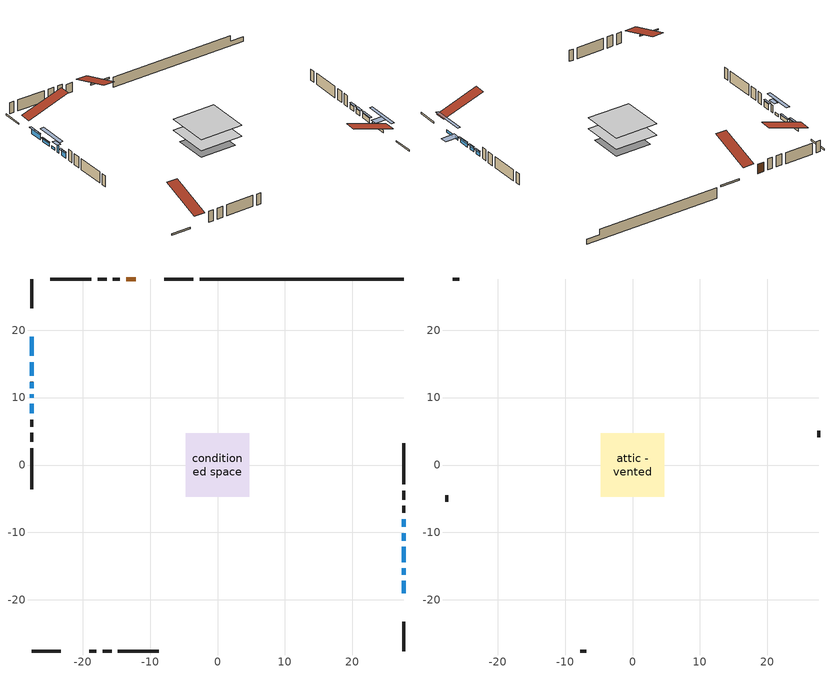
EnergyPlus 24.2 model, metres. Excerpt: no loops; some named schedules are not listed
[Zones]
conditioned space
 floor outside (Floor1 construction): -2.72,-2.72 -2.72,2.72 2.72,2.72 2.72,-2.72 z1.16
 floor outside (Floor2 construction): -0.6,-0.6 -0.6,0.6 0.6,0.6 0.6,-0.6 z1.16
 floor adiabatic (AdiabaticFloorConstruction): -4.69,-4.69 -4.69,4.69 4.69,4.69 4.69,-4.69 z1.16
 floor foundation (Slab1 construction): -3.94,-3.62 -3.94,3.62 3.94,3.62 3.94,-3.62 z-1.1
 wall outside (RimJoist1 construction): -3.58,27.59 -7.89,27.59 / -27.59,-27.59 -23.28,-27.59 / -27.59,27.59 -27.59,23.28 / 27.59,-27.59 27.59,-23.28 z1.16:1.46
 wall outside (AdiabaticWallConstruction 1): -12.15,27.59 -13.55,27.59 z1.16:3.19
 wall outside (AdiabaticWallConstruction): -27.59,19.01 -27.59,16.2 / -27.59,9.08 -27.59,7.67 z1.16:2.4; 27.59,-19.01 27.59,-17.18 / 27.59,-16.25 27.59,-15.34 / -27.59,12.31 -27.59,11.39 z1.16:1.72; -27.59,15.27 -27.59,13.24 z1.16:1.92; -27.59,10.47 -27.59,10.01 z1.16:2.84; 27.59,-14.41 27.59,-12.15 / 27.59,-11.22 27.59,-10.09 / 27.59,-9.16 27.59,-8.03 z1.16:2.15
 wall outside (Wall1 construction): -14.48,27.59 -15.52,27.59 / -19.01,-27.59 -17.96,-27.59 / -27.59,6.75 -27.59,5.7 / 27.59,-7.1 27.59,-6.05 z1.16:3.6
 wall outside (Wall2 construction): -16.45,27.59 -17.79,27.59 / -17.04,-27.59 -15.7,-27.59 / -27.59,4.77 -27.59,3.43 / 27.59,-5.13 27.59,-3.79 z1.16:3.6
 wall outside (Wall3 construction): -18.72,27.59 -24.8,27.59 / -14.77,-27.59 -8.69,-27.59 / -27.59,2.5 -27.59,-3.58 / 27.59,-2.86 27.59,3.22 z1.16:3.6
 wall foundation (FoundationWall1 construction): -2.65,27.59,-1.1 -2.65,27.59,1.16 24.56,27.59,1.16 24.56,27.59,-0.03 27.59,27.59,-0.03 27.59,27.59,-1.1
 window (WindowConstruction): -27.59,19.01 -27.59,16.2 z1.16:2.39
 window (WindowConstruction 6): 27.59,-19.01 27.59,-17.18 z1.16:1.72
 window (WindowConstruction 7): 27.59,-16.25 27.59,-15.34 z1.16:1.72
 window (WindowConstruction 8): -27.59,15.27 -27.59,13.24 z1.16:1.92
 window (WindowConstruction 9): -27.59,12.31 -27.59,11.39 z1.16:1.72
 window (WindowConstruction 5): -27.59,10.47 -27.59,10.01 z1.16:2.84
 window (WindowConstruction 1): -27.59,9.08 -27.59,7.67 z1.16:2.39
 window (WindowConstruction 2): 27.59,-14.41 27.59,-12.15 z1.16:2.15
 window (WindowConstruction 3): 27.59,-11.22 27.59,-10.09 z1.16:2.15
 window (WindowConstruction 4): 27.59,-9.16 27.59,-8.03 z1.16:2.15
 door (Door): -12.16,27.59 -13.55,27.59 z1.16:3.19
 ceiling adiabatic (AdiabaticFloorConstruction): 4.69,-4.69 4.69,4.69 -4.69,4.69 -4.69,-4.69 z1.16
attic - vented
 floor to conditioned space (Floor4 construction Reversed): -4.69,-4.69 -4.69,4.69 4.69,4.69 4.69,-4.69 z3.6
 wall outside (Wall4 construction): -25.73,27.59 -26.66,27.59 / -7.76,-27.59 -6.83,-27.59 / -27.59,-4.5 -27.59,-5.43 / 27.59,4.15 27.59,5.08 z1.16:3.6
 roof outside (Roof1 construction): -11.23,27.59,3.6 -11.23,18.44,6.65 -8.82,18.44,6.65 -8.82,27.59,3.6; -19.94,-27.59,3.6 -19.94,-18.44,6.65 -22.35,-18.44,6.65 -22.35,-27.59,3.6; -27.59,19.94,3.6 -18.44,19.94,6.65 -18.44,22.35,6.65 -27.59,22.35,3.6; 27.59,-19.94,3.6 18.44,-19.94,6.65 18.44,-22.35,6.65 27.59,-22.35,3.6
shading: -27.59,16 -27.59,19.21 -28,19.21 -28,16 z2.6; 27.59,-14.44 27.59,-21.75 28.2,-21.75 28.2,-14.44 z4.46; 27.59,-15.04 27.59,-16.55 30.64,-16.55 30.64,-15.04 z2.02; -27.59,13.09 -27.59,15.42 -27.89,15.42 -27.89,13.09 z2.07; -27.59,8.65 -27.59,15.05 -28.35,15.05 -28.35,8.65 z4.46; -27.59,9.4 -27.59,11.07 -28.35,11.07 -28.35,9.4 z3.45; -27.59,7.47 -27.59,9.28 -28,9.28 -28,7.47 z2.6; 27.59,-11.95 27.59,-14.61 28,-14.61 28,-11.95 z2.35; 27.59,-9.89 27.59,-11.42 28,-11.42 28,-9.89 z2.35; 27.59,-7.83 27.59,-9.36 28,-9.36 28,-7.83 z2.35
[Building]
Building 1: Terrain=Suburbs
[Site:Location]
Montreal Mirabel Intl AP_QC: Latitude {deg}=45.68; Longitude {deg}=-74.03; Time Zone {hr}=-5; Elevation {m}=82; Keep Site Location Information=Yes
[Site:GroundTemperature:Shallow]
0.642858, -1.75623, -1.94836, -0.80987, 3.76054, 8.30966, 12.2535, 14.7518, 14.9641, 12.9321, 9.08883, 4.67926
[Site:WaterMainsTemperature]
Calculation Method=Schedule; Temperature Schedule=mains temperature schedule
[Material] Roughness=Rough; Thermal Absorptance=0.9
Name | Thickness {m} | Conductivity {W/m-K} | Density {kg/m3} | Specific Heat {J/kg-K} | Solar Absorptance | Visible Absorptance
asphalt or fiberglass shingles | 0.00635 | 0.162714 | 1121.4 | 1465.45 | 0.4 | 0.4
ceiling loosefill ins | 0.254 | 0.0480833 | 16.02 | 1046.75 | 0.7 | 0.7
ceiling stud and cavity | 0.1397 | 0.0854927 | 65.682 | 1177.47 | 0.7 | 0.7
concrete 4.0 in. | 0.1016 | 1.803125 | 2242.8 | 837.4 | 0.7 | 0.7
concrete 8.0 in. | 0.2032 | 1.803125 | 2242.8 | 837.4 | 0.7 | 0.7
door material | 0.04445 | 0.188738 | 512.64 | 1214.23 | 0.7 | 0.7
exterior vertical ins | 0.0105009 | 0.029427 | 32.04 | 1214.23 | 0.7 | 0.7
floor covering | 0.0127 | 0.0433444 | 54.468 | 1339.84 | 0.6 | 0.6
floor rigid ins | 0.103632 | 0.029427 | 32.04 | 1214.23 | 0.7 | 0.7
floor rigid ins 1; wall rigid ins | 0.512978 | 0.029427 | 32.04 | 1214.23 | 0.7 | 0.7
floor stud and cavity | 0.1397 | 0.283149 | 92.3553 | 1139.71 | 0.7 | 0.7
floor stud and cavity 1 | 0.1397 | 0.245477 | 92.3553 | 1139.71 | 0.7 | 0.7
floor stud and cavity 2 | 0.1397 | 1.75129 | 37.0049 | 1207.88 | 0.7 | 0.7
furniture material conditioned space 1 | 0.1524 | 0.115458 | 640.8 | 1214.23 | 0.6 | 0.6
gypsum board | 0.0127 | 0.160291 | 801 | 837.4 | 0.6 | 0.6
gypsum board 1 | 0.0127 | 0.160291 | 801 | 837.4 | 0.7 | 0.7
osb sheathing 0.5 in. | 0.0127 | 0.115458 | 512.64 | 1214.23 | 0.7 | 0.7
osb sheathing 0.75 in. | 0.01905 | 0.115458 | 512.64 | 1214.23 | 0.7 | 0.7
osb sheathing 2.0 in. | 0.0508 | 0.115458 | 512.64 | 1214.23 | 0.7 | 0.7
rim joist stud and cavity | 0.0508 | 0.0342808 | 125.044 | 1163.47 | 0.6 | 0.6
wall stud and cavity | 0.1397 | 0.112219 | 139.0536 | 1170.24 | 0.7 | 0.7
wall stud and cavity 1 | 0.1397 | 0.107944 | 139.0536 | 1170.24 | 0.7 | 0.7
wall stud and cavity 2 | 0.1397 | 0.0990493 | 139.0536 | 1170.24 | 0.7 | 0.7
wall stud and cavity 3 | 0.0889 | 6.1454 | 50.32683 | 1063.81 | 0.6 | 0.6
wall stud and cavity 4 | 0.0889 | 0.380278 | 52.3479 | 1209.89 | 0.7 | 0.7
wall stud and cavity 5 | 0.0889 | 0.391764 | 83.0341 | 1211.67 | 0.7 | 0.7
wood siding | 0.0254 | 0.102417 | 544.68 | 1172.36 | 0.4 | 0.4
wood siding 1 | 0.00254 | 0.102417 | 544.68 | 1172.36 | 0.4 | 0.4
wood siding 2; wood siding 3; wood siding 4 | 0.0254 | 0.102417 | 544.68 | 1172.36 | 0.7 | 0.7
[WindowMaterial:SimpleGlazingSystem]
Name | U-Factor {W/m2-K} | Solar Heat Gain Coefficient
WindowMaterial | 1.720434 | 0.4
WindowMaterial 1 | 1.78403 | 0.38
WindowMaterial 2 | 1.63981 | 0.43
WindowMaterial 3 | 2.0543 | 0.32
WindowMaterial 4 | 1.975944 | 0.32
WindowMaterial 5 | 4.8615 | 0.56
WindowMaterial 6 | 4.43849 | 0.67
WindowMaterial 7 | 5.43157 | 0.61
[Construction]
AdiabaticFloorConstruction: floor stud and cavity 2, floor rigid ins 1, osb sheathing 0.75 in., floor covering
AdiabaticWallConstruction: wood siding 3, wall rigid ins, wall stud and cavity 4, gypsum board
AdiabaticWallConstruction 1: wood siding 4, wall rigid ins, wall stud and cavity 4, gypsum board
Door: door material
Floor1 construction: floor stud and cavity, floor rigid ins, osb sheathing 0.75 in., floor covering
Floor2 construction: floor stud and cavity 1, floor rigid ins, osb sheathing 0.75 in., floor covering
Floor4 construction Reversed: gypsum board, ceiling stud and cavity, ceiling loosefill ins
FoundationWall1 construction: concrete 8.0 in., gypsum board 1
furniture construction conditioned space 1: furniture material conditioned space 1
PartitionWallConstruction: gypsum board, wall stud and cavity 5, gypsum board
RimJoist1 construction: wood siding 2, osb sheathing 2.0 in., rim joist stud and cavity
Roof1 construction: asphalt or fiberglass shingles
Slab1 construction: concrete 4.0 in.
Wall1 construction: wood siding, osb sheathing 0.5 in., wall stud and cavity, gypsum board
Wall2 construction: wood siding, osb sheathing 0.5 in., wall stud and cavity 1, gypsum board
Wall3 construction: wood siding, osb sheathing 0.5 in., wall stud and cavity 2, gypsum board
Wall4 construction: wood siding 1, wall stud and cavity 3
WindowConstruction; WindowConstruction 1: WindowMaterial
WindowConstruction 2: WindowMaterial 1
WindowConstruction 3: WindowMaterial 2
WindowConstruction 4: WindowMaterial 3
WindowConstruction 5: WindowMaterial 4
WindowConstruction 6; WindowConstruction 7: WindowMaterial 5
WindowConstruction 8: WindowMaterial 6
WindowConstruction 9: WindowMaterial 7
[Zone] Multiplier=1; Part of Total Floor Area=Yes
Name | Volume {m3}
attic - vented | 43.6048
conditioned space | 353.9
[Space]
Name | Zone | Volume {m3}
attic - vented 1 | attic - vented | 43.6048
conditioned space 1 | conditioned space | 353.9
[ZoneInfiltration:EffectiveLeakageArea]
infil attic - vented 1: Zone or Space=attic - vented 1; Schedule=Always On Discrete; Effective Air Leakage Area {cm2}=4067.54; Stack Coefficient=0.000381508; Wind Coefficient=1.31969e-05
[ZoneMixing]
whole house fan mix: Zone or Space=attic - vented; Schedule=Always On Continuous; Design Flow Rate Calculation Method=Flow/Zone; Design Flow Rate {m3/s}=0; Source Zone or Space=conditioned space
[SurfaceProperty:ExposedFoundationPerimeter]
Slab1: Exposed Perimeter Calculation Method=TotalExposedPerimeter; Total Exposed Perimeter {m}=30.237
[InternalMass] Zone or ZoneList=conditioned space; Space or SpaceList=conditioned space 1
Name | Construction | Surface Area {m2}
furniture mass conditioned space 1 | furniture construction conditioned space 1 | 70.4838
partition wall mass | PartitionWallConstruction | 176.21
[Lights]
interior lighting: Zone or ZoneList or Space or SpaceList=conditioned space 1; Schedule=interior lighting schedule; Design Level Calculation Method=LightingLevel; Lighting Level {W}=343.2; Return Air Fraction=0; Fraction Radiant=0.6; Fraction Visible=0.2; Fraction Replaceable=1
[People]
occupants: Zone or ZoneList or Space or SpaceList=conditioned space 1; Number of People Schedule=occupants schedule; Number of People Calculation Method=People; Number of People=3; Fraction Radiant=0.314171; Sensible Heat Fraction=0.56303; Activity Level Schedule=occupants activity schedule; Carbon Dioxide Generation Rate {m3/s-W}=0; Enable ASHRAE 55 Comfort Warnings=No; Mean Radiant Temperature Calculation Type=EnclosureAveraged
[ElectricEquipment] Zone or ZoneList or Space or SpaceList=conditioned space 1; Design Level Calculation Method=EquipmentLevel
Name | Schedule | Design Level {W} | Fraction Latent | Fraction Radiant | Fraction Lost
clothes dryer | clothes dryer schedule | 140.772 | 0.015 | 0.081 | 0.85
clothes washer | clothes washer schedule | 32.1985 | 0.03 | 0.162 | 0.7
cooking range | cooking range schedule | 215.147 | 0.08 | 0.432 | 0.2
dishwasher | dishwasher schedule | 66.8632 | 0.3 | 0.18 | 0.4
fridge | fridge schedule | 72.9452 | 0 | 0.6 | 0
mech vent bath fan 0 | mech vent bath fan 0 schedule | 50.2 | 0 | 0 | 1
mech vent house fan | mech vent house fan schedule | 0 | 0 | 0 | 1
mech vent house fan cfis | mech vent house fan cfis schedule | 0 | 0 | 0 | 0
mech vent range fan 0 | mech vent range fan 0 schedule | 57 | 0 | 0 | 1
misc plug loads | misc plug loads schedule | 494.7 | 0.045 | 0.513 | 0.1
whole house fan | Always On Discrete | 0 | 0 | 0 | 1
[OtherEquipment] Zone or ZoneList or Space or SpaceList=conditioned space 1; Design Level Calculation Method=EquipmentLevel
Name | Fuel Type | Schedule | Design Level {W} | Fraction Latent | Fraction Radiant | Fraction Lost
clothes dryer 1 | Electricity | clothes dryer schedule | 0 | 0.015 | 0.081 | 0.85
cooking range 1 | Electricity | cooking range schedule | 0 | 0.08 | 0.432 | 0.2
general water use latent | None | general water use schedule | 62.594 | 1 | 0 | 0
general water use sensible | None | general water use schedule | -61.6891 | 0 | 0.6 | 0
mech vent house fan latent load | None | Always On Discrete | 0 | 1 | 0 | 0
mech vent house fan sensible load | None | Always On Discrete | 0 | 0 | 0 | 0
water heater energy adjustment1 | Electricity | Always On Discrete | 0.01 | 0 | 0 | 1
[ZoneInfiltration:DesignFlowRate] Zone or ZoneList or Space or SpaceList=conditioned space 1; Schedule=Always On Discrete; Design Flow Rate Calculation Method=Flow/Zone; Design Flow Rate {m3/s}=0
infil flow; natural vent flow; whole house fan flow
[Foundation:Kiva]
Foundation Kiva 1: Initial Indoor Air Temperature {C}=18; Wall Height Above Grade {m}=1.16001; Wall Depth Below Slab {m}=0.2032; Custom Block Material Name 1=exterior vertical ins; Custom Block Depth 1 {m}=2.26; Custom Block X Position 1 {m}=0.2159; Custom Block Z Position 1 {m}=0
[Foundation:Kiva:Settings]
Soil Conductivity {W/m-K}=0.849921; Soil Density {kg/m3}=1842.3; Soil Specific Heat {J/kg-K}=418.7; Ground Solar Absorptivity=0.9; Ground Thermal Absorptivity=0.9; Ground Surface Roughness {m}=0.03; Far-Field Width {m}=40; Deep-Ground Boundary Condition=ZeroFlux; Deep-Ground Depth {m}=40; Minimum Cell Dimension {m}=0.2; Maximum Cell Growth Coefficient=3; Simulation Timestep=Timestep
[Exterior:Lights]
exterior lighting: Schedule=exterior lighting schedule; Design Level {W}=75.6
[Schedule:Constant]
Name | Hourly Value
Always On Continuous; mech vent house fan schedule; mech vent house fan cfis schedule; Always On Discrete | 1
occupants activity schedule | 117.228
fridge schedule | 0
[Schedule:Week:Daily]
interior lighting schedule Week Rule - Jan1-Jan27: interior lighting schedule day, interior lighting schedule day, interior lighting schedule day, interior lighting schedule day, interior lighting schedule day, interior lighting schedule day, interior lighting schedule day, interior lighting schedule default day, interior lighting schedule default day, interior lighting schedule default day, interior lighting schedule default day, interior lighting schedule default day
interior lighting schedule Week Rule - Jan28-Feb3: interior lighting schedule day, interior lighting schedule day, interior lighting schedule day, interior lighting schedule day, interior lighting schedule day 1, interior lighting schedule day 1, interior lighting schedule day 1, interior lighting schedule default day, interior lighting schedule default day, interior lighting schedule default day, interior lighting schedule default day, interior lighting schedule default day
interior lighting schedule Week Rule - Feb4-Feb24: interior lighting schedule day 1, interior lighting schedule day 1, interior lighting schedule day 1, interior lighting schedule day 1, interior lighting schedule day 1, interior lighting schedule day 1, interior lighting schedule day 1, interior lighting schedule default day, interior lighting schedule default day, interior lighting schedule default day, interior lighting schedule default day, interior lighting schedule default day
interior lighting schedule Week Rule - Feb25-Mar3: interior lighting schedule day 1, interior lighting schedule day 1, interior lighting schedule day 1, interior lighting schedule day 1, interior lighting schedule day 2, interior lighting schedule day 2, interior lighting schedule day 2, interior lighting schedule default day, interior lighting schedule default day, interior lighting schedule default day, interior lighting schedule default day, interior lighting schedule default day
interior lighting schedule Week Rule - Mar4-Mar31: interior lighting schedule day 2, interior lighting schedule day 2, interior lighting schedule day 2, interior lighting schedule day 2, interior lighting schedule day 2, interior lighting schedule day 2, interior lighting schedule day 2, interior lighting schedule default day, interior lighting schedule default day, interior lighting schedule default day, interior lighting schedule default day, interior lighting schedule default day
interior lighting schedule Week Rule - Apr1-Apr28: interior lighting schedule day 3, interior lighting schedule day 3, interior lighting schedule day 3, interior lighting schedule day 3, interior lighting schedule day 3, interior lighting schedule day 3, interior lighting schedule day 3, interior lighting schedule default day, interior lighting schedule default day, interior lighting schedule default day, interior lighting schedule default day, interior lighting schedule default day
interior lighting schedule Week Rule - Apr29-May5: interior lighting schedule day 3, interior lighting schedule day 3, interior lighting schedule day 4, interior lighting schedule day 4, interior lighting schedule day 4, interior lighting schedule day 4, interior lighting schedule day 4, interior lighting schedule default day, interior lighting schedule default day, interior lighting schedule default day, interior lighting schedule default day, interior lighting schedule default day
interior lighting schedule Week Rule - May6-May26: interior lighting schedule day 4, interior lighting schedule day 4, interior lighting schedule day 4, interior lighting schedule day 4, interior lighting schedule day 4, interior lighting schedule day 4, interior lighting schedule day 4, interior lighting schedule default day, interior lighting schedule default day, interior lighting schedule default day, interior lighting schedule default day, interior lighting schedule default day
interior lighting schedule Week Rule - May27-Jun2: interior lighting schedule day 4, interior lighting schedule day 4, interior lighting schedule day 4, interior lighting schedule day 4, interior lighting schedule day 4, interior lighting schedule day 5, interior lighting schedule day 5, interior lighting schedule default day, interior lighting schedule default day, interior lighting schedule default day, interior lighting schedule default day, interior lighting schedule default day
interior lighting schedule Week Rule - Jun3-Jun30: interior lighting schedule day 5, interior lighting schedule day 5, interior lighting schedule day 5, interior lighting schedule day 5, interior lighting schedule day 5, interior lighting schedule day 5, interior lighting schedule day 5, interior lighting schedule default day, interior lighting schedule default day, interior lighting schedule default day, interior lighting schedule default day, interior lighting schedule default day
interior lighting schedule Week Rule - Jul1-Jul28: interior lighting schedule day 6, interior lighting schedule day 6, interior lighting schedule day 6, interior lighting schedule day 6, interior lighting schedule day 6, interior lighting schedule day 6, interior lighting schedule day 6, interior lighting schedule default day, interior lighting schedule default day, interior lighting schedule default day, interior lighting schedule default day, interior lighting schedule default day
interior lighting schedule Week Rule - Jul29-Aug4: interior lighting schedule day 6, interior lighting schedule day 6, interior lighting schedule day 6, interior lighting schedule day 7, interior lighting schedule day 7, interior lighting schedule day 7, interior lighting schedule day 7, interior lighting schedule default day, interior lighting schedule default day, interior lighting schedule default day, interior lighting schedule default day, interior lighting schedule default day
interior lighting schedule Week Rule - Aug5-Aug25: interior lighting schedule day 7, interior lighting schedule day 7, interior lighting schedule day 7, interior lighting schedule day 7, interior lighting schedule day 7, interior lighting schedule day 7, interior lighting schedule day 7, interior lighting schedule default day, interior lighting schedule default day, interior lighting schedule default day, interior lighting schedule default day, interior lighting schedule default day
interior lighting schedule Week Rule - Aug26-Sep1: interior lighting schedule day 7, interior lighting schedule day 7, interior lighting schedule day 7, interior lighting schedule day 7, interior lighting schedule day 7, interior lighting schedule day 7, interior lighting schedule day 8, interior lighting schedule default day, interior lighting schedule default day, interior lighting schedule default day, interior lighting schedule default day, interior lighting schedule default day
interior lighting schedule Week Rule - Sep2-Sep29: interior lighting schedule day 8, interior lighting schedule day 8, interior lighting schedule day 8, interior lighting schedule day 8, interior lighting schedule day 8, interior lighting schedule day 8, interior lighting schedule day 8, interior lighting schedule default day, interior lighting schedule default day, interior lighting schedule default day, interior lighting schedule default day, interior lighting schedule default day
interior lighting schedule Week Rule - Sep30-Oct6: interior lighting schedule day 8, interior lighting schedule day 9, interior lighting schedule day 9, interior lighting schedule day 9, interior lighting schedule day 9, interior lighting schedule day 9, interior lighting schedule day 9, interior lighting schedule default day, interior lighting schedule default day, interior lighting schedule default day, interior lighting schedule default day, interior lighting schedule default day
interior lighting schedule Week Rule - Oct7-Oct27: interior lighting schedule day 9, interior lighting schedule day 9, interior lighting schedule day 9, interior lighting schedule day 9, interior lighting schedule day 9, interior lighting schedule day 9, interior lighting schedule day 9, interior lighting schedule default day, interior lighting schedule default day, interior lighting schedule default day, interior lighting schedule default day, interior lighting schedule default day
interior lighting schedule Week Rule - Oct28-Nov3: interior lighting schedule day 9, interior lighting schedule day 9, interior lighting schedule day 9, interior lighting schedule day 9, interior lighting schedule day 10, interior lighting schedule day 10, interior lighting schedule day 10, interior lighting schedule default day, interior lighting schedule default day, interior lighting schedule default day, interior lighting schedule default day, interior lighting schedule default day
interior lighting schedule Week Rule - Nov4-Nov24: interior lighting schedule day 10, interior lighting schedule day 10, interior lighting schedule day 10, interior lighting schedule day 10, interior lighting schedule day 10, interior lighting schedule day 10, interior lighting schedule day 10, interior lighting schedule default day, interior lighting schedule default day, interior lighting schedule default day, interior lighting schedule default day, interior lighting schedule default day
interior lighting schedule Week Rule - Nov25-Dec1: interior lighting schedule day 10, interior lighting schedule day 10, interior lighting schedule day 10, interior lighting schedule day 10, interior lighting schedule day 10, interior lighting schedule day 10, interior lighting schedule day 11, interior lighting schedule default day, interior lighting schedule default day, interior lighting schedule default day, interior lighting schedule default day, interior lighting schedule default day
interior lighting schedule Week Rule - Dec2-Dec31: interior lighting schedule day 11, interior lighting schedule day 11, interior lighting schedule day 11, interior lighting schedule day 11, interior lighting schedule day 11, interior lighting schedule day 11, interior lighting schedule day 11, interior lighting schedule default day, interior lighting schedule default day, interior lighting schedule default day, interior lighting schedule default day, interior lighting schedule default day
occupants schedule Week Rule - Jan1-Dec31: occupants schedule day, occupants schedule day, occupants schedule day, occupants schedule day, occupants schedule day, occupants schedule day, occupants schedule day, occupants schedule default day, occupants schedule default day, occupants schedule default day, occupants schedule default day, occupants schedule default day
clothes dryer schedule Week Rule - Jan1-Dec31: clothes dryer schedule day, clothes dryer schedule day, clothes dryer schedule day, clothes dryer schedule day, clothes dryer schedule day, clothes dryer schedule day, clothes dryer schedule day, clothes dryer schedule default day, clothes dryer schedule default day, clothes dryer schedule default day, clothes dryer schedule default day, clothes dryer schedule default day
clothes washer schedule Week Rule - Jan1-Dec31: clothes washer schedule day, clothes washer schedule day, clothes washer schedule day, clothes washer schedule day, clothes washer schedule day, clothes washer schedule day, clothes washer schedule day, clothes washer schedule default day, clothes washer schedule default day, clothes washer schedule default day, clothes washer schedule default day, clothes washer schedule default day
cooking range schedule Week Rule - Jan1-Dec31: cooking range schedule day, cooking range schedule day, cooking range schedule day, cooking range schedule day, cooking range schedule day, cooking range schedule day, cooking range schedule day, cooking range schedule default day, cooking range schedule default day, cooking range schedule default day, cooking range schedule default day, cooking range schedule default day
dishwasher schedule Week Rule - Jan1-Dec31: dishwasher schedule day, dishwasher schedule day, dishwasher schedule day, dishwasher schedule day, dishwasher schedule day, dishwasher schedule day, dishwasher schedule day, dishwasher schedule default day, dishwasher schedule default day, dishwasher schedule default day, dishwasher schedule default day, dishwasher schedule default day
mech vent bath fan 0 schedule Week Rule - Jan1-Dec31: mech vent bath fan 0 schedule day, mech vent bath fan 0 schedule day, mech vent bath fan 0 schedule day, mech vent bath fan 0 schedule day, mech vent bath fan 0 schedule day, mech vent bath fan 0 schedule day, mech vent bath fan 0 schedule day, mech vent bath fan 0 schedule default day, mech vent bath fan 0 schedule default day, mech vent bath fan 0 schedule default day, mech vent bath fan 0 schedule default day, mech vent bath fan 0 schedule default day
mech vent range fan 0 schedule Week Rule - Jan1-Dec31: mech vent range fan 0 schedule day, mech vent range fan 0 schedule day, mech vent range fan 0 schedule day, mech vent range fan 0 schedule day, mech vent range fan 0 schedule day, mech vent range fan 0 schedule day, mech vent range fan 0 schedule day, mech vent range fan 0 schedule default day, mech vent range fan 0 schedule default day, mech vent range fan 0 schedule default day, mech vent range fan 0 schedule default day, mech vent range fan 0 schedule default day
misc plug loads schedule Week Rule - Jan1-Dec31: misc plug loads schedule day, misc plug loads schedule day, misc plug loads schedule day, misc plug loads schedule day, misc plug loads schedule day, misc plug loads schedule day, misc plug loads schedule day, misc plug loads schedule default day, misc plug loads schedule default day, misc plug loads schedule default day, misc plug loads schedule default day, misc plug loads schedule default day
general water use schedule Week Rule - Jan1-Dec31: general water use schedule day, general water use schedule day, general water use schedule day, general water use schedule day, general water use schedule day, general water use schedule day, general water use schedule day, general water use schedule default day, general water use schedule default day, general water use schedule default day, general water use schedule default day, general water use schedule default day
exterior lighting schedule Week Rule - Jan1-Jan27: exterior lighting schedule day, exterior lighting schedule day, exterior lighting schedule day, exterior lighting schedule day, exterior lighting schedule day, exterior lighting schedule day, exterior lighting schedule day, exterior lighting schedule default day, exterior lighting schedule default day, exterior lighting schedule default day, exterior lighting schedule default day, exterior lighting schedule default day
exterior lighting schedule Week Rule - Jan28-Feb3: exterior lighting schedule day, exterior lighting schedule day, exterior lighting schedule day, exterior lighting schedule day, exterior lighting schedule day 1, exterior lighting schedule day 1, exterior lighting schedule day 1, exterior lighting schedule default day, exterior lighting schedule default day, exterior lighting schedule default day, exterior lighting schedule default day, exterior lighting schedule default day
exterior lighting schedule Week Rule - Feb4-Feb24: exterior lighting schedule day 1, exterior lighting schedule day 1, exterior lighting schedule day 1, exterior lighting schedule day 1, exterior lighting schedule day 1, exterior lighting schedule day 1, exterior lighting schedule day 1, exterior lighting schedule default day, exterior lighting schedule default day, exterior lighting schedule default day, exterior lighting schedule default day, exterior lighting schedule default day
exterior lighting schedule Week Rule - Feb25-Mar3: exterior lighting schedule day 1, exterior lighting schedule day 1, exterior lighting schedule day 1, exterior lighting schedule day 1, exterior lighting schedule day 2, exterior lighting schedule day 2, exterior lighting schedule day 2, exterior lighting schedule default day, exterior lighting schedule default day, exterior lighting schedule default day, exterior lighting schedule default day, exterior lighting schedule default day
exterior lighting schedule Week Rule - Mar4-Mar31: exterior lighting schedule day 2, exterior lighting schedule day 2, exterior lighting schedule day 2, exterior lighting schedule day 2, exterior lighting schedule day 2, exterior lighting schedule day 2, exterior lighting schedule day 2, exterior lighting schedule default day, exterior lighting schedule default day, exterior lighting schedule default day, exterior lighting schedule default day, exterior lighting schedule default day
exterior lighting schedule Week Rule - Apr1-Apr28: exterior lighting schedule day 3, exterior lighting schedule day 3, exterior lighting schedule day 3, exterior lighting schedule day 3, exterior lighting schedule day 3, exterior lighting schedule day 3, exterior lighting schedule day 3, exterior lighting schedule default day, exterior lighting schedule default day, exterior lighting schedule default day, exterior lighting schedule default day, exterior lighting schedule default day
exterior lighting schedule Week Rule - Apr29-May5: exterior lighting schedule day 3, exterior lighting schedule day 3, exterior lighting schedule day 4, exterior lighting schedule day 4, exterior lighting schedule day 4, exterior lighting schedule day 4, exterior lighting schedule day 4, exterior lighting schedule default day, exterior lighting schedule default day, exterior lighting schedule default day, exterior lighting schedule default day, exterior lighting schedule default day
exterior lighting schedule Week Rule - May6-May26: exterior lighting schedule day 4, exterior lighting schedule day 4, exterior lighting schedule day 4, exterior lighting schedule day 4, exterior lighting schedule day 4, exterior lighting schedule day 4, exterior lighting schedule day 4, exterior lighting schedule default day, exterior lighting schedule default day, exterior lighting schedule default day, exterior lighting schedule default day, exterior lighting schedule default day
exterior lighting schedule Week Rule - May27-Jun2: exterior lighting schedule day 4, exterior lighting schedule day 4, exterior lighting schedule day 4, exterior lighting schedule day 4, exterior lighting schedule day 4, exterior lighting schedule day 5, exterior lighting schedule day 5, exterior lighting schedule default day, exterior lighting schedule default day, exterior lighting schedule default day, exterior lighting schedule default day, exterior lighting schedule default day
exterior lighting schedule Week Rule - Jun3-Jun30: exterior lighting schedule day 5, exterior lighting schedule day 5, exterior lighting schedule day 5, exterior lighting schedule day 5, exterior lighting schedule day 5, exterior lighting schedule day 5, exterior lighting schedule day 5, exterior lighting schedule default day, exterior lighting schedule default day, exterior lighting schedule default day, exterior lighting schedule default day, exterior lighting schedule default day
exterior lighting schedule Week Rule - Jul1-Jul28: exterior lighting schedule day 6, exterior lighting schedule day 6, exterior lighting schedule day 6, exterior lighting schedule day 6, exterior lighting schedule day 6, exterior lighting schedule day 6, exterior lighting schedule day 6, exterior lighting schedule default day, exterior lighting schedule default day, exterior lighting schedule default day, exterior lighting schedule default day, exterior lighting schedule default day
exterior lighting schedule Week Rule - Jul29-Aug4: exterior lighting schedule day 6, exterior lighting schedule day 6, exterior lighting schedule day 6, exterior lighting schedule day 7, exterior lighting schedule day 7, exterior lighting schedule day 7, exterior lighting schedule day 7, exterior lighting schedule default day, exterior lighting schedule default day, exterior lighting schedule default day, exterior lighting schedule default day, exterior lighting schedule default day
exterior lighting schedule Week Rule - Aug5-Aug25: exterior lighting schedule day 7, exterior lighting schedule day 7, exterior lighting schedule day 7, exterior lighting schedule day 7, exterior lighting schedule day 7, exterior lighting schedule day 7, exterior lighting schedule day 7, exterior lighting schedule default day, exterior lighting schedule default day, exterior lighting schedule default day, exterior lighting schedule default day, exterior lighting schedule default day
exterior lighting schedule Week Rule - Aug26-Sep1: exterior lighting schedule day 7, exterior lighting schedule day 7, exterior lighting schedule day 7, exterior lighting schedule day 7, exterior lighting schedule day 7, exterior lighting schedule day 7, exterior lighting schedule day 8, exterior lighting schedule default day, exterior lighting schedule default day, exterior lighting schedule default day, exterior lighting schedule default day, exterior lighting schedule default day
exterior lighting schedule Week Rule - Sep2-Sep29: exterior lighting schedule day 8, exterior lighting schedule day 8, exterior lighting schedule day 8, exterior lighting schedule day 8, exterior lighting schedule day 8, exterior lighting schedule day 8, exterior lighting schedule day 8, exterior lighting schedule default day, exterior lighting schedule default day, exterior lighting schedule default day, exterior lighting schedule default day, exterior lighting schedule default day
exterior lighting schedule Week Rule - Sep30-Oct6: exterior lighting schedule day 8, exterior lighting schedule day 9, exterior lighting schedule day 9, exterior lighting schedule day 9, exterior lighting schedule day 9, exterior lighting schedule day 9, exterior lighting schedule day 9, exterior lighting schedule default day, exterior lighting schedule default day, exterior lighting schedule default day, exterior lighting schedule default day, exterior lighting schedule default day
[Schedule:Year]
interior lighting schedule: interior lighting schedule Week Rule - Jan1-Jan27, 1, 1, 1, 27, interior lighting schedule Week Rule - Jan28-Feb3, 1, 28, 2, 3, interior lighting schedule Week Rule - Feb4-Feb24, 2, 4, 2, 24, interior lighting schedule Week Rule - Feb25-Mar3, 2, 25, 3, 3, interior lighting schedule Week Rule - Mar4-Mar31, 3, 4, 3, 31, interior lighting schedule Week Rule - Apr1-Apr28, 4, 1, 4, 28, interior lighting schedule Week Rule - Apr29-May5, 4, 29, 5, 5, interior lighting schedule Week Rule - May6-May26, 5, 6, 5, 26, interior lighting schedule Week Rule - May27-Jun2, 5, 27, 6, 2, interior lighting schedule Week Rule - Jun3-Jun30, 6, 3, 6, 30, interior lighting schedule Week Rule - Jul1-Jul28, 7, 1, 7, 28, interior lighting schedule Week Rule - Jul29-Aug4, 7, 29, 8, 4, interior lighting schedule Week Rule - Aug5-Aug25, 8, 5, 8, 25, interior lighting schedule Week Rule - Aug26-Sep1, 8, 26, 9, 1, interior lighting schedule Week Rule - Sep2-Sep29, 9, 2, 9, 29, interior lighting schedule Week Rule - Sep30-Oct6, 9, 30, 10, 6, interior lighting schedule Week Rule - Oct7-Oct27, 10, 7, 10, 27, interior lighting schedule Week Rule - Oct28-Nov3, 10, 28, 11, 3, interior lighting schedule Week Rule - Nov4-Nov24, 11, 4, 11, 24, interior lighting schedule Week Rule - Nov25-Dec1, 11, 25, 12, 1, interior lighting schedule Week Rule - Dec2-Dec31, 12, 2, 12, 31
occupants schedule: occupants schedule Week Rule - Jan1-Dec31, 1, 1, 12, 31
clothes dryer schedule: clothes dryer schedule Week Rule - Jan1-Dec31, 1, 1, 12, 31
clothes washer schedule: clothes washer schedule Week Rule - Jan1-Dec31, 1, 1, 12, 31
cooking range schedule: cooking range schedule Week Rule - Jan1-Dec31, 1, 1, 12, 31
dishwasher schedule: dishwasher schedule Week Rule - Jan1-Dec31, 1, 1, 12, 31
mech vent bath fan 0 schedule: mech vent bath fan 0 schedule Week Rule - Jan1-Dec31, 1, 1, 12, 31
mech vent range fan 0 schedule: mech vent range fan 0 schedule Week Rule - Jan1-Dec31, 1, 1, 12, 31
misc plug loads schedule: misc plug loads schedule Week Rule - Jan1-Dec31, 1, 1, 12, 31
general water use schedule: general water use schedule Week Rule - Jan1-Dec31, 1, 1, 12, 31
exterior lighting schedule: exterior lighting schedule Week Rule - Jan1-Jan27, 1, 1, 1, 27, exterior lighting schedule Week Rule - Jan28-Feb3, 1, 28, 2, 3, exterior lighting schedule Week Rule - Feb4-Feb24, 2, 4, 2, 24, exterior lighting schedule Week Rule - Feb25-Mar3, 2, 25, 3, 3, exterior lighting schedule Week Rule - Mar4-Mar31, 3, 4, 3, 31, exterior lighting schedule Week Rule - Apr1-Apr28, 4, 1, 4, 28, exterior lighting schedule Week Rule - Apr29-May5, 4, 29, 5, 5, exterior lighting schedule Week Rule - May6-May26, 5, 6, 5, 26, exterior lighting schedule Week Rule - May27-Jun2, 5, 27, 6, 2, exterior lighting schedule Week Rule - Jun3-Jun30, 6, 3, 6, 30, exterior lighting schedule Week Rule - Jul1-Jul28, 7, 1, 7, 28, exterior lighting schedule Week Rule - Jul29-Aug4, 7, 29, 8, 4, exterior lighting schedule Week Rule - Aug5-Aug25, 8, 5, 8, 25, exterior lighting schedule Week Rule - Aug26-Sep1, 8, 26, 9, 1, exterior lighting schedule Week Rule - Sep2-Sep29, 9, 2, 9, 29, exterior lighting schedule Week Rule - Sep30-Oct6, 9, 30, 10, 6, exterior lighting schedule Week Rule - Oct7-Oct27, 10, 7, 10, 27, exterior lighting schedule Week Rule - Oct28-Nov3, 10, 28, 11, 3, exterior lighting schedule Week Rule - Nov4-Nov24, 11, 4, 11, 24, exterior lighting schedule Week Rule - Nov25-Dec1, 11, 25, 12, 1, exterior lighting schedule Week Rule - Dec2-Dec31, 12, 2, 12, 31
[Schedule:Compact]
mains temperature schedule: Through: 01/01, For: AllDays, Until: 24:00, 5.61444, Through: 01/02, For: AllDays, Until: 24:00, 5.535, Through: 01/03, For: AllDays, Until: 24:00, 5.45667, Through: 01/04, For: AllDays, Until: 24:00, 5.37944, Through: 01/05, For: AllDays, Until: 24:00, 5.30333, Through: 01/06, For: AllDays, Until: 24:00, 5.22889, Through: 01/07, For: AllDays, Until: 24:00, 5.15611, Through: 01/08, For: AllDays, Until: 24:00, 5.08389, Through: 01/09, For: AllDays, Until: 24:00, 5.01333, Through: 01/10, For: AllDays, Until: 24:00, 4.94444, Through: 01/11, For: AllDays, Until: 24:00, 4.87667, Through: 01/12, For: AllDays, Until: 24:00, 4.81056, Through: 01/13, For: AllDays, Until: 24:00, 4.74556, Through: 01/14, For: AllDays, Until: 24:00, 4.68222, Through: 01/15, For: AllDays, Until: 24:00, 4.62056, Through: 01/16, For: AllDays, Until: 24:00, 4.56, Through: 01/17, For: AllDays, Until: 24:00, 4.50111, Through: 01/18, For: AllDays, Until: 24:00, 4.44389, Through: 01/19, For: AllDays, Until: 24:00, 4.38778, Through: 01/20, For: AllDays, Until: 24:00, 4.33389, Through: 01/21, For: AllDays, Until: 24:00, 4.28111, Through: 01/22, For: AllDays, Until: 24:00, 4.23, Through: 01/23, For: AllDays, Until: 24:00, 4.18056, Through: 01/24, For: AllDays, Until: 24:00, 4.13278, Through: 01/25, For: AllDays, Until: 24:00, 4.08667, Through: 01/26, For: AllDays, Until: 24:00, 4.04222, Through: 01/27, For: AllDays, Until: 24:00, 3.99944, Through: 01/28, For: AllDays, Until: 24:00, 3.95833, Through: 01/29, For: AllDays, Until: 24:00, 3.91889, Through: 01/30, For: AllDays, Until: 24:00, 3.88111, Through: 01/31, For: AllDays, Until: 24:00, 3.845, Through: 02/01, For: AllDays, Until: 24:00, 3.81056, Through: 02/02, For: AllDays, Until: 24:00, 3.77778, Through: 02/03, For: AllDays, Until: 24:00, 3.74722, Through: 02/04, For: AllDays, Until: 24:00, 3.71833, Through: 02/05, For: AllDays, Until: 24:00, 3.69056, Through: 02/06, For: AllDays, Until: 24:00, 3.66556, Through: 02/07, For: AllDays, Until: 24:00, 3.64167, Through: 02/08, For: AllDays, Until: 24:00, 3.61944, Through: 02/09, For: AllDays, Until: 24:00, 3.59944, Through: 02/10, For: AllDays, Until: 24:00, 3.58111, Through: 02/11, For: AllDays, Until: 24:00, 3.56444, Through: 02/12, For: AllDays, Until: 24:00, 3.55, Through: 02/13, For: AllDays, Until: 24:00, 3.53667, Through: 02/14, For: AllDays, Until: 24:00, 3.52556, Through: 02/15, For: AllDays, Until: 24:00, 3.51667, Through: 02/16, For: AllDays, Until: 24:00, 3.50889, Through: 02/17, For: AllDays, Until: 24:00, 3.50333, Through: 02/18, For: AllDays, Until: 24:00, 3.49944, Through: 02/19, For: AllDays, Until: 24:00, 3.49778, Through: 02/20, For: AllDays, Until: 24:00, 3.49778, Through: 02/21, For: AllDays, Until: 24:00, 3.49944, Through: 02/22, For: AllDays, Until: 24:00, 3.50278, Through: 02/23, For: AllDays, Until: 24:00, 3.50833, Through: 02/24, For: AllDays, Until: 24:00, 3.515, Through: 02/25, For: AllDays, Until: 24:00, 3.52444, Through: 02/26, For: AllDays, Until: 24:00, 3.535, Through: 02/27, For: AllDays, Until: 24:00, 3.54778, Through: 02/28, For: AllDays, Until: 24:00, 3.56222, Through: 03/01, For: AllDays, Until: 24:00, 3.57833, Through: 03/02, For: AllDays, Until: 24:00, 3.59667, Through: 03/03, For: AllDays, Until: 24:00, 3.61667, Through: 03/04, For: AllDays, Until: 24:00, 3.63833, Through: 03/05, For: AllDays, Until: 24:00, 3.66167, Through: 03/06, For: AllDays, Until: 24:00, 3.68667, Through: 03/07, For: AllDays, Until: 24:00, 3.71389, Through: 03/08, For: AllDays, Until: 24:00, 3.74278, Through: 03/09, For: AllDays, Until: 24:00, 3.77333, Through: 03/10, For: AllDays, Until: 24:00, 3.80556, Through: 03/11, For: AllDays, Until: 24:00, 3.83944, Through: 03/12, For: AllDays, Until: 24:00, 3.87556, Through: 03/13, For: AllDays, Until: 24:00, 3.91278, Through: 03/14, For: AllDays, Until: 24:00, 3.95222, Through: 03/15, For: AllDays, Until: 24:00, 3.99278, Through: 03/16, For: AllDays, Until: 24:00, 4.03556, Through: 03/17, For: AllDays, Until: 24:00, 4.08, Through: 03/18, For: AllDays, Until: 24:00, 4.12556, Through: 03/19, For: AllDays, Until: 24:00, 4.17333, Through: 03/20, For: AllDays, Until: 24:00, 4.22278, Through: 03/21, For: AllDays, Until: 24:00, 4.27333, Through: 03/22, For: AllDays, Until: 24:00, 4.32556, Through: 03/23, For: AllDays, Until: 24:00, 4.38, Through: 03/24, For: AllDays, Until: 24:00, 4.43556, Through: 03/25, For: AllDays, Until: 24:00, 4.49222, Through: 03/26, For: AllDays, Until: 24:00, 4.55111, Through: 03/27, For: AllDays, Until: 24:00, 4.61111, Through: 03/28, For: AllDays, Until: 24:00, 4.67278, Through: 03/29, For: AllDays, Until: 24:00, 4.73611, Through: 03/30, For: AllDays, Until: 24:00, 4.80056, Through: 03/31, For: AllDays, Until: 24:00, 4.86667, Through: 04/01, For: AllDays, Until: 24:00, 4.93444, Through: 04/02, For: AllDays, Until: 24:00, 5.00333, Through: 04/03, For: AllDays, Until: 24:00, 5.07333, Through: 04/04, For: AllDays, Until: 24:00, 5.145, Through: 04/05, For: AllDays, Until: 24:00, 5.21833, Through: 04/06, For: AllDays, Until: 24:00, 5.29222, Through: 04/07, For: AllDays, Until: 24:00, 5.36778, Through: 04/08, For: AllDays, Until: 24:00, 5.445, Through: 04/09, For: AllDays, Until: 24:00, 5.52333, Through: 04/10, For: AllDays, Until: 24:00, 5.60222, Through: 04/11, For: AllDays, Until: 24:00, 5.68278, Through: 04/12, For: AllDays, Until: 24:00, 5.765, Through: 04/13, For: AllDays, Until: 24:00, 5.84778, Through: 04/14, For: AllDays, Until: 24:00, 5.93167, Through: 04/15, For: AllDays, Until: 24:00, 6.01722, Through: 04/16, For: AllDays, Until: 24:00, 6.10333, Through: 04/17, For: AllDays, Until: 24:00, 6.19056, Through: 04/18, For: AllDays, Until: 24:00, 6.27889, Through: 04/19, For: AllDays, Until: 24:00, 6.36833, Through: 04/20, For: AllDays, Until: 24:00, 6.45833, Through: 04/21, For: AllDays, Until: 24:00, 6.55, Through: 04/22, For: AllDays, Until: 24:00, 6.64222, Through: 04/23, For: AllDays, Until: 24:00, 6.735, Through: 04/24, For: AllDays, Until: 24:00, 6.82944, Through: 04/25, For: AllDays, Until: 24:00, 6.92389, Through: 04/26, For: AllDays, Until: 24:00, 7.01944, Through: 04/27, For: AllDays, Until: 24:00, 7.11611, Through: 04/28, For: AllDays, Until: 24:00, 7.21333, Through: 04/29, For: AllDays, Until: 24:00, 7.31111, Through: 04/30, For: AllDays, Until: 24:00, 7.41, Through: 05/01, For: AllDays, Until: 24:00, 7.50944, Through: 05/02, For: AllDays, Until: 24:00, 7.60889, Through: 05/03, For: AllDays, Until: 24:00, 7.71, Through: 05/04, For: AllDays, Until: 24:00, 7.81111, Through: 05/05, For: AllDays, Until: 24:00, 7.91278, Through: 05/06, For: AllDays, Until: 24:00, 8.015, Through: 05/07, For: AllDays, Until: 24:00, 8.11778, Through: 05/08, For: AllDays, Until: 24:00, 8.22056, Through: 05/09, For: AllDays, Until: 24:00, 8.32444, Through: 05/10, For: AllDays, Until: 24:00, 8.42833, Through: 05/11, For: AllDays, Until: 24:00, 8.53278, Through: 05/12, For: AllDays, Until: 24:00, 8.63722, Through: 05/13, For: AllDays, Until: 24:00, 8.74222, Through: 05/14, For: AllDays, Until: 24:00, 8.84778, Through: 05/15, For: AllDays, Until: 24:00, 8.95333, Through: 05/16, For: AllDays, Until: 24:00, 9.05889, Through: 05/17, For: AllDays, Until: 24:00, 9.165, Through: 05/18, For: AllDays, Until: 24:00, 9.27111, Through: 05/19, For: AllDays, Until: 24:00, 9.37722, Through: 05/20, For: AllDays, Until: 24:00, 9.48389, Through: 05/21, For: AllDays, Until: 24:00, 9.59, Through: 05/22, For: AllDays, Until: 24:00, 9.69667, Through: 05/23, For: AllDays, Until: 24:00, 9.80278, Through: 05/24, For: AllDays, Until: 24:00, 9.90944, Through: 05/25, For: AllDays, Until: 24:00, 10.0156, Through: 05/26, For: AllDays, Until: 24:00, 10.1217, Through: 05/27, For: AllDays, Until: 24:00, 10.2278, Through: 05/28, For: AllDays, Until: 24:00, 10.3339, Through: 05/29, For: AllDays, Until: 24:00, 10.4394, Through: 05/30, For: AllDays, Until: 24:00, 10.545, Through: 05/31, For: AllDays, Until: 24:00, 10.65, Through: 06/01, For: AllDays, Until: 24:00, 10.755, Through: 06/02, For: AllDays, Until: 24:00, 10.86, Through: 06/03, For: AllDays, Until: 24:00, 10.9639, Through: 06/04, For: AllDays, Until: 24:00, 11.0678, Through: 06/05, For: AllDays, Until: 24:00, 11.1717, Through: 06/06, For: AllDays, Until: 24:00, 11.2744, Through: 06/07, For: AllDays, Until: 24:00, 11.3772, Through: 06/08, For: AllDays, Until: 24:00, 11.4789, Through: 06/09, For: AllDays, Until: 24:00, 11.5806, Through: 06/10, For: AllDays, Until: 24:00, 11.6817, Through: 06/11, For: AllDays, Until: 24:00, 11.7822, Through: 06/12, For: AllDays, Until: 24:00, 11.8817, Through: 06/13, For: AllDays, Until: 24:00, 11.9811, Through: 06/14, For: AllDays, Until: 24:00, 12.0794, Through: 06/15, For: AllDays, Until: 24:00, 12.1772, Through: 06/16, For: AllDays, Until: 24:00, 12.2739, Through: 06/17, For: AllDays, Until: 24:00, 12.37, Through: 06/18, For: AllDays, Until: 24:00, 12.4656, Through: 06/19, For: AllDays, Until: 24:00, 12.56, Through: 06/20, For: AllDays, Until: 24:00, 12.6539, Through: 06/21, For: AllDays, Until: 24:00, 12.7467, Through: 06/22, For: AllDays, Until: 24:00, 12.8389, Through: 06/23, For: AllDays, Until: 24:00, 12.93, Through: 06/24, For: AllDays, Until: 24:00, 13.02, Through: 06/25, For: AllDays, Until: 24:00, 13.1089, Through: 06/26, For: AllDays, Until: 24:00, 13.1972, Through: 06/27, For: AllDays, Until: 24:00, 13.2839, Through: 06/28, For: AllDays, Until: 24:00, 13.37, Through: 06/29, For: AllDays, Until: 24:00, 13.455, Through: 06/30, For: AllDays, Until: 24:00, 13.5383, Through: 07/01, For: AllDays, Until: 24:00, 13.6211, Through: 07/02, For: AllDays, Until: 24:00, 13.7028, Through: 07/03, For: AllDays, Until: 24:00, 13.7828, Through: 07/04, For: AllDays, Until: 24:00, 13.8617, Through: 07/05, For: AllDays, Until: 24:00, 13.9394, Through: 07/06, For: AllDays, Until: 24:00, 14.0161, Through: 07/07, For: AllDays, Until: 24:00, 14.0911, Through: 07/08, For: AllDays, Until: 24:00, 14.165, Through: 07/09, For: AllDays, Until: 24:00, 14.2378, Through: 07/10, For: AllDays, Until: 24:00, 14.3089, Through: 07/11, For: AllDays, Until: 24:00, 14.3789, Through: 07/12, For: AllDays, Until: 24:00, 14.4472, Through: 07/13, For: AllDays, Until: 24:00, 14.5144, Through: 07/14, For: AllDays, Until: 24:00, 14.58, Through: 07/15, For: AllDays, Until: 24:00, 14.6444, Through: 07/16, For: AllDays, Until: 24:00, 14.7072, Through: 07/17, For: AllDays, Until: 24:00, 14.7683, Through: 07/18, For: AllDays, Until: 24:00, 14.8278, Through: 07/19, For: AllDays, Until: 24:00, 14.8861, Through: 07/20, For: AllDays, Until: 24:00, 14.9428, Through: 07/21, For: AllDays, Until: 24:00, 14.9978, Through: 07/22, For: AllDays, Until: 24:00, 15.0517, Through: 07/23, For: AllDays, Until: 24:00, 15.1033, Through: 07/24, For: AllDays, Until: 24:00, 15.1539, Through: 07/25, For: AllDays, Until: 24:00, 15.2028, Through: 07/26, For: AllDays, Until: 24:00, 15.2494, Through: 07/27, For: AllDays, Until: 24:00, 15.295, Through: 07/28, For: AllDays, Until: 24:00, 15.3389, Through: 07/29, For: AllDays, Until: 24:00, 15.3811, Through: 07/30, For: AllDays, Until: 24:00, 15.4211, Through: 07/31, For: AllDays, Until: 24:00, 15.46, Through: 08/01, For: AllDays, Until: 24:00, 15.4972, Through: 08/02, For: AllDays, Until: 24:00, 15.5322, Through: 08/03, For: AllDays, Until: 24:00, 15.5656, Through: 08/04, For: AllDays, Until: 24:00, 15.5978, Through: 08/05, For: AllDays, Until: 24:00, 15.6278, Through: 08/06, For: AllDays, Until: 24:00, 15.6561, Through: 08/07, For: AllDays, Until: 24:00, 15.6822, Through: 08/08, For: AllDays, Until: 24:00, 15.7072, Through: 08/09, For: AllDays, Until: 24:00, 15.73, Through: 08/10, For: AllDays, Until: 24:00, 15.7511, Through: 08/11, For: AllDays, Until: 24:00, 15.7706, Through: 08/12, For: AllDays, Until: 24:00, 15.7883, Through: 08/13, For: AllDays, Until: 24:00, 15.8039, Through: 08/14, For: AllDays, Until: 24:00, 15.8178, Through: 08/15, For: AllDays, Until: 24:00, 15.83, Through: 08/16, For: AllDays, Until: 24:00, 15.84, Through: 08/17, For: AllDays, Until: 24:00, 15.8489, Through: 08/18, For: AllDays, Until: 24:00, 15.8556, Through: 08/19, For: AllDays, Until: 24:00, 15.86, Through: 08/20, For: AllDays, Until: 24:00, 15.8633, Through: 08/21, For: AllDays, Until: 24:00, 15.8644, Through: 08/22, For: AllDays, Until: 24:00, 15.8633, Through: 08/23, For: AllDays, Until: 24:00, 15.8611, Through: 08/24, For: AllDays, Until: 24:00, 15.8567, Through: 08/25, For: AllDays, Until: 24:00, 15.8506, Through: 08/26, For: AllDays, Until: 24:00, 15.8428, Through: 08/27, For: AllDays, Until: 24:00, 15.8328, Through: 08/28, For: AllDays, Until: 24:00, 15.8211, Through: 08/29, For: AllDays, Until: 24:00, 15.8078, Through: 08/30, For: AllDays, Until: 24:00, 15.7922, Through: 08/31, For: AllDays, Until: 24:00, 15.7756, Through: 09/01, For: AllDays, Until: 24:00, 15.7567, Through: 09/02, For: AllDays, Until: 24:00, 15.7356, Through: 09/03, For: AllDays, Until: 24:00, 15.7133, Through: 09/04, For: AllDays, Until: 24:00, 15.6889, Through: 09/05, For: AllDays, Until: 24:00, 15.6628, Through: 09/06, For: AllDays, Until: 24:00, 15.635, Through: 09/07, For: AllDays, Until: 24:00, 15.6056, Through: 09/08, For: AllDays, Until: 24:00, 15.5744, Through: 09/09, For: AllDays, Until: 24:00, 15.5411, Through: 09/10, For: AllDays, Until: 24:00, 15.5061, Through: 09/11, For: AllDays, Until: 24:00, 15.47, Through: 09/12, For: AllDays, Until: 24:00, 15.4317, Through: 09/13, For: AllDays, Until: 24:00, 15.3917, Through: 09/14, For: AllDays, Until: 24:00, 15.35, Through: 09/15, For: AllDays, Until: 24:00, 15.3067, Through: 09/16, For: AllDays, Until: 24:00, 15.2617, Through: 09/17, For: AllDays, Until: 24:00, 15.215, Through: 09/18, For: AllDays, Until: 24:00, 15.1667, Through: 09/19, For: AllDays, Until: 24:00, 15.1167, Through: 09/20, For: AllDays, Until: 24:00, 15.065, Through: 09/21, For: AllDays, Until: 24:00, 15.0122, Through: 09/22, For: AllDays, Until: 24:00, 14.9572, Through: 09/23, For: AllDays, Until: 24:00, 14.9011, Through: 09/24, For: AllDays, Until: 24:00, 14.8433, Through: 09/25, For: AllDays, Until: 24:00, 14.7839, Through: 09/26, For: AllDays, Until: 24:00, 14.7233, Through: 09/27, For: AllDays, Until: 24:00, 14.6606, Through: 09/28, For: AllDays, Until: 24:00, 14.5972, Through: 09/29, For: AllDays, Until: 24:00, 14.5317, Through: 09/30, For: AllDays, Until: 24:00, 14.465, Through: 10/01, For: AllDays, Until: 24:00, 14.3967, Through: 10/02, For: AllDays, Until: 24:00, 14.3272, Through: 10/03, For: AllDays, Until: 24:00, 14.2567, Through: 10/04, For: AllDays, Until: 24:00, 14.1844, Through: 10/05, For: AllDays, Until: 24:00, 14.1106, Through: 10/06, For: AllDays, Until: 24:00, 14.0356, Through: 10/07, For: AllDays, Until: 24:00, 13.9594, Through: 10/08, For: AllDays, Until: 24:00, 13.8822, Through: 10/09, For: AllDays, Until: 24:00, 13.8033, Through: 10/10, For: AllDays, Until: 24:00, 13.7233, Through: 10/11, For: AllDays, Until: 24:00, 13.6422, Through: 10/12, For: AllDays, Until: 24:00, 13.56, Through: 10/13, For: AllDays, Until: 24:00, 13.4767, Through: 10/14, For: AllDays, Until: 24:00, 13.3922, Through: 10/15, For: AllDays, Until: 24:00, 13.3067, Through: 10/16, For: AllDays, Until: 24:00, 13.22, Through: 10/17, For: AllDays, Until: 24:00, 13.1322, Through: 10/18, For: AllDays, Until: 24:00, 13.0433, Through: 10/19, For: AllDays, Until: 24:00, 12.9533, Through: 10/20, For: AllDays, Until: 24:00, 12.8628, Through: 10/21, For: AllDays, Until: 24:00, 12.7711, Through: 10/22, For: AllDays, Until: 24:00, 12.6783, Through: 10/23, For: AllDays, Until: 24:00, 12.585, Through: 10/24, For: AllDays, Until: 24:00, 12.4906, Through: 10/25, For: AllDays, Until: 24:00, 12.395, Through: 10/26, For: AllDays, Until: 24:00, 12.2994, Through: 10/27, For: AllDays, Until: 24:00, 12.2022, Through: 10/28, For: AllDays, Until: 24:00, 12.105, Through: 10/29, For: AllDays, Until: 24:00, 12.0067, Through: 10/30, For: AllDays, Until: 24:00, 11.9078, Through: 10/31, For: AllDays, Until: 24:00, 11.8083, Through: 11/01, For: AllDays, Until: 24:00, 11.7078, Through: 11/02, For: AllDays, Until: 24:00, 11.6072, Through: 11/03, For: AllDays, Until: 24:00, 11.5056, Through: 11/04, For: AllDays, Until: 24:00, 11.4039, Through: 11/05, For: AllDays, Until: 24:00, 11.3011, Through: 11/06, For: AllDays, Until: 24:00, 11.1983, Through: 11/07, For: AllDays, Until: 24:00, 11.095, Through: 11/08, For: AllDays, Until: 24:00, 10.9911, Through: 11/09, For: AllDays, Until: 24:00, 10.8872, Through: 11/10, For: AllDays, Until: 24:00, 10.7822, Through: 11/11, For: AllDays, Until: 24:00, 10.6778, Through: 11/12, For: AllDays, Until: 24:00, 10.5722, Through: 11/13, For: AllDays, Until: 24:00, 10.4672, Through: 11/14, For: AllDays, Until: 24:00, 10.3611, Through: 11/15, For: AllDays, Until: 24:00, 10.2556, Through: 11/16, For: AllDays, Until: 24:00, 10.1494, Through: 11/17, For: AllDays, Until: 24:00, 10.0433, Through: 11/18, For: AllDays, Until: 24:00, 9.93722, Through: 11/19, For: AllDays, Until: 24:00, 9.83056, Through: 11/20, For: AllDays, Until: 24:00, 9.72444, Through: 11/21, For: AllDays, Until: 24:00, 9.61778, Through: 11/22, For: AllDays, Until: 24:00, 9.51167, Through: 11/23, For: AllDays, Until: 24:00, 9.405, Through: 11/24, For: AllDays, Until: 24:00, 9.29889, Through: 11/25, For: AllDays, Until: 24:00, 9.19278, Through: 11/26, For: AllDays, Until: 24:00, 9.08667, Through: 11/27, For: AllDays, Until: 24:00, 8.98111, Through: 11/28, For: AllDays, Until: 24:00, 8.875, Through: 11/29, For: AllDays, Until: 24:00, 8.77, Through: 11/30, For: AllDays, Until: 24:00, 8.665, Through: 12/01, For: AllDays, Until: 24:00, 8.56, Through: 12/02, For: AllDays, Until: 24:00, 8.45556, Through: 12/03, For: AllDays, Until: 24:00, 8.35111, Through: 12/04, For: AllDays, Until: 24:00, 8.24778, Through: 12/05, For: AllDays, Until: 24:00, 8.14444, Through: 12/06, For: AllDays, Until: 24:00, 8.04167, Through: 12/07, For: AllDays, Until: 24:00, 7.93889, Through: 12/08, For: AllDays, Until: 24:00, 7.83722, Through: 12/09, For: AllDays, Until: 24:00, 7.73611, Through: 12/10, For: AllDays, Until: 24:00, 7.63556, Through: 12/11, For: AllDays, Until: 24:00, 7.535, Through: 12/12, For: AllDays, Until: 24:00, 7.43556, Through: 12/13, For: AllDays, Until: 24:00, 7.33667, Through: 12/14, For: AllDays, Until: 24:00, 7.23889, Through: 12/15, For: AllDays, Until: 24:00, 7.14167, Through: 12/16, For: AllDays, Until: 24:00, 7.045, Through: 12/17, For: AllDays, Until: 24:00, 6.94889, Through: 12/18, For: AllDays, Until: 24:00, 6.85389, Through: 12/19, For: AllDays, Until: 24:00, 6.75944, Through: 12/20, For: AllDays, Until: 24:00, 6.66611, Through: 12/21, For: AllDays, Until: 24:00, 6.57389, Through: 12/22, For: AllDays, Until: 24:00, 6.48222, Through: 12/23, For: AllDays, Until: 24:00, 6.39167, Through: 12/24, For: AllDays, Until: 24:00, 6.30222, Through: 12/25, For: AllDays, Until: 24:00, 6.21333, Through: 12/26, For: AllDays, Until: 24:00, 6.12611, Through: 12/27, For: AllDays, Until: 24:00, 6.03944, Through: 12/28, For: AllDays, Until: 24:00, 5.95389, Through: 12/29, For: AllDays, Until: 24:00, 5.86944, Through: 12/30, For: AllDays, Until: 24:00, 5.78611, Through: 12/31, For: AllDays, Until: 24:00, 5.70444
